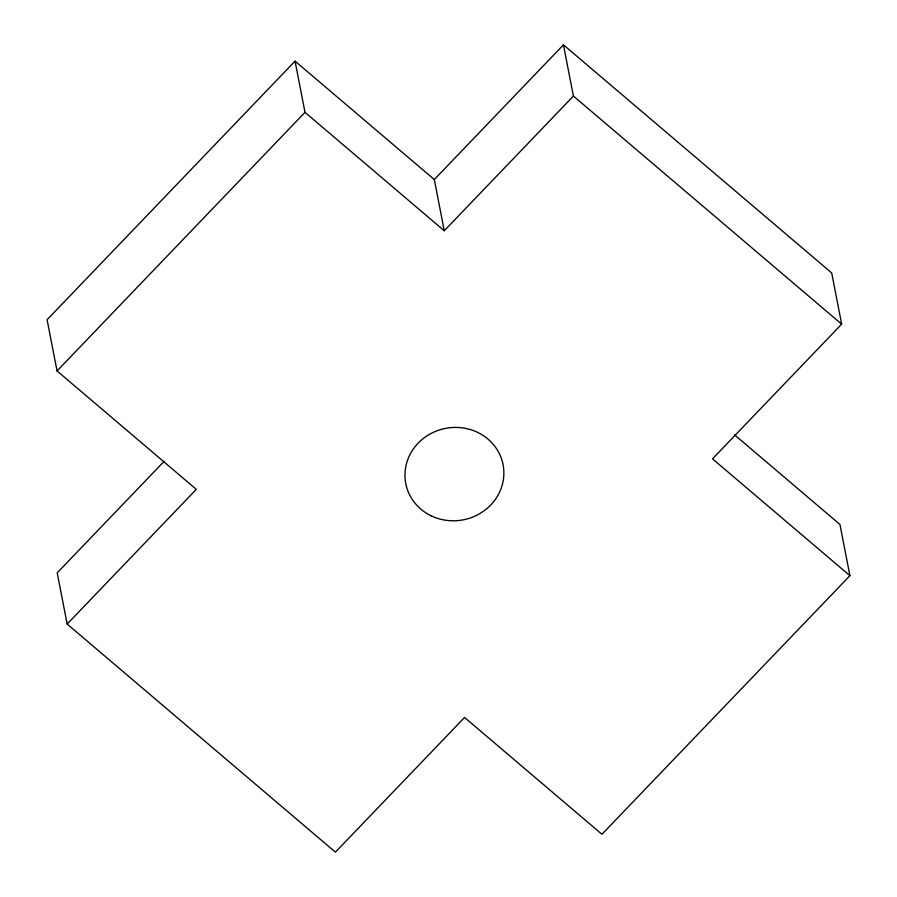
<?xml version="1.0" encoding="UTF-8"?>
<svg xmlns="http://www.w3.org/2000/svg" width="897" height="897" viewBox="0 0 897 897"><rect width="100%" height="100%" fill="white"/><g stroke="black" fill="none" stroke-linecap="round" stroke-linejoin="round"><path stroke-width="1.35" d="M434.305 179.546L563.451 44.85L573.407 96.057L444.262 230.753L434.305 179.546L295.046 61.131L47.093 319.736L57.049 370.943L196.308 489.358L67.163 624.054L335.411 852.15L464.556 717.454L601.954 834.288L849.908 575.683L839.951 524.465L734.508 434.81M57.049 370.943L305.002 112.338L295.046 61.131M164.185 461.271L57.206 572.847L67.163 624.054M563.451 44.85L831.698 272.946L841.655 324.153L712.51 458.849L849.908 575.683M573.407 96.057L841.655 324.153M305.002 112.338L444.262 230.753M431.379 515.921A49.57 46.588 -11 0 0 503.834 471.183A49.57 46.588 -11 0 0 428.015 435.202A49.57 46.588 -11 0 0 431.379 515.921"/></g></svg>
